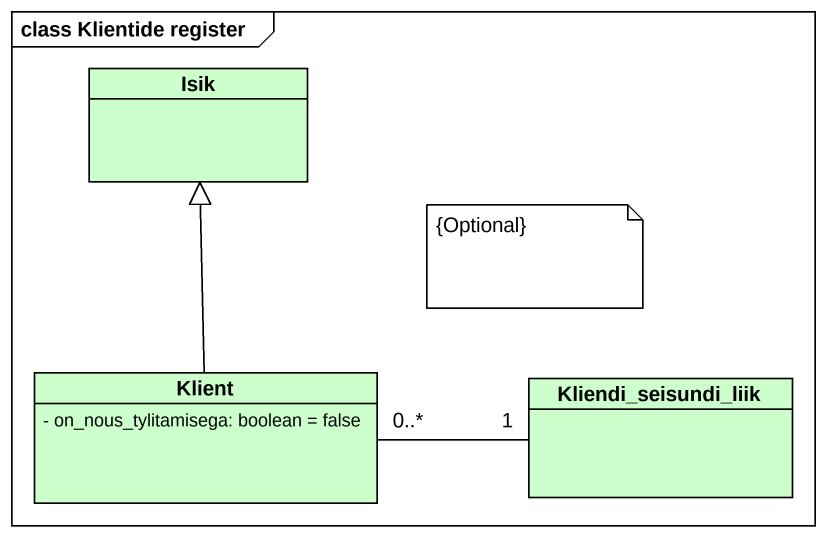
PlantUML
@startuml
mainframe class Klientide register
hide circle
hide empty members
skinparam classAttributeIconSize 0
class Isik #CCFFCC
class Klient #CCFFCC {
  - on_nous_tylitamisega: boolean = false
}
class Kliendi_seisundi_liik #CCFFCC
Klient -up-|> Isik
Kliendi_seisundi_liik "1" -left- "0..*" Klient
note as N1
  {Optional}
end note
@enduml
